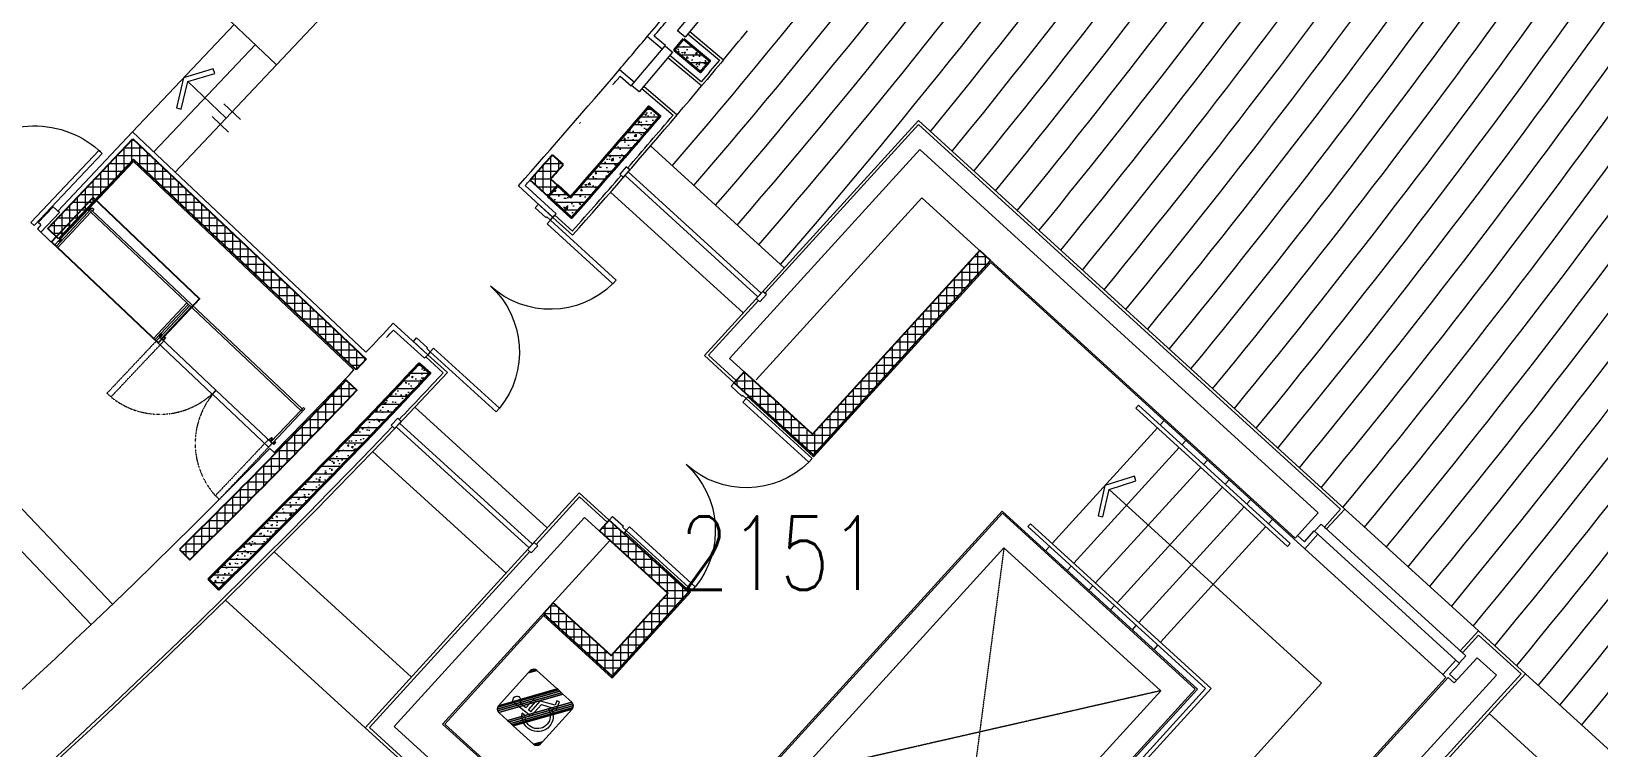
# Model space of a CAD drawing. Header units: inches. Extents: x 342932 to 557958, y 80625 to 242727.
# Drawn here: x 468383 to 484415, y 114164 to 121488 of the extents above; entities that cross this region are included whole.
import ezdxf
from ezdxf.enums import TextEntityAlignment as Align

# ---------------------------------------------------------------- set-up
doc = ezdxf.new("R2010")
doc.units = ezdxf.units.IN
doc.header["$MEASUREMENT"] = 0
doc.linetypes.add('First Floor$0$HIDDEN', pattern=[0.375, 0.25, -0.125])
for name, color, linetype, lineweight in [('0-Cubicles', 8, 'Continuous', 25), ('First Floor$0$A-G2-G-Building-Elements-Hidden', 251, 'First Floor$0$HIDDEN', 15), ('First Floor$0$A-G23-M-Stairs-Concrete', 251, 'Continuous', 15), ('First Floor$0$A-G23-M-Stairs-Railings', 251, 'Continuous', 15), ('First Floor$0$A-G24-M-Roof', 251, 'Continuous', 20), ('First Floor$0$A-G250-G-Walls-Low-Level', 251, 'Continuous', 15), ('First Floor$0$A-G250-G-Walls-Precast-Concrete', 251, 'Continuous', 35), ('First Floor$0$A-G250-M-Walls-Blockwork', 7, 'Continuous', 25), ('First Floor$0$A-G250-M-Walls-Concrete', 251, 'Continuous', 20), ('First Floor$0$A-G252-H-Internal-Walls', 251, 'Continuous', 9), ('First Floor$0$A-G262-H-Precast-Panel', 251, 'Continuous', 5), ('First Floor$0$A-G312-M-Wall-Cladding-Panel', 7, 'Continuous', 9), ('First Floor$0$A-G312-M-Wall-Finish-Plaster', 7, 'Continuous', 15), ('First Floor$0$A-G321-M-Window', 251, 'Continuous', 9), ('First Floor$0$A-G322-M-Door', 251, 'Continuous', 15), ('First Floor$0$A-G4-M-Furniture-Built-In', 251, 'Continuous', 9), ('First Floor$0$A-Z036-G-Stair-Symbology', 251, 'Continuous', 15), ('First Floor$0$A-Z420-M-People', 251, 'Continuous', 20), ('First Floor$0$Z-Z001-S-Room-Name-Identification-250', 7, 'Continuous', 15)]:
    doc.layers.add(name, color=color, linetype=linetype, lineweight=lineweight)
doc.styles.add('First Floor$0$Tag-RomanS', font='romans.shx', dxfattribs={"width": 0.8})
pattern_1 = [(90, (361382.11, 239676.52), (-79.375, 7e-15), []), (180, (361382.11, 239676.52), (-7e-15, -79.375), [])]
pattern_2 = [(50, (361382.11, 239676.52), (182.18467, -15.93909), [19.05, -209.55]), (355, (361382.11, 239676.52), (-35.24283, 191.05664), [15.24, -167.64]), (100.451, (361397.3, 239675.2), (146.9425, 175.11669), [16.19, -178.09]), (46.1842, (361382.11, 239727.32), (271.07904, -42.04233), [28.575, -314.325]), (96.6356, (361404.7, 239723.82), (237.40423, 247.42556), [24.285, -267.135]), (351.184, (361382.1, 239727.32), (237.4046, 247.4251), [22.86, -251.46]), (21, (361407.51, 239714.62), (151.61488, -102.26552), [19.05, -209.55]), (326, (361407.51, 239714.62), (61.80203, 184.18797), [15.24, -167.64]), (71.4514, (361420.15, 239706.1), (213.41649, 81.92286), [16.19, -178.09]), (37.5, (361382.114, 239676.52), (3.088603, 84.55504), [0, -165.608, 0, -170.18, 0, -168.275]), (7.5, (361382.11, 239676.52), (66.819663, 100.180575), [0, -97.028, 0, -161.798, 0, -64.135]), (327.5, (361325.47, 239676.52), (135.590595, -5.728744), [0, -63.5, 0, -198.12, 0, -262.89]), (317.5, (361300.07, 239676.52), (148.12918, 25.42649), [0, -82.55, 0, -131.572, 0, -186.69])]
pattern_3 = [(0, (361382.11, 239676.52), (2e-14, 79.375), [])]

# ---------------------------------------------------------------- blocks, each defined once
blk = doc.blocks.new('First Floor$0$Discapacitado')
for p, q in [((-3.8, -13.9), (-5.5, 8.9)), ((-0.7, -3.7), (-1.2, 5)), ((-8.2, -4.8), (-7.9, -4.6)), ((-7.6, -8.5), (-7.9, -4.6)), ((13.4, -13.9), (-3.8, -13.9)), ((11.5, -3.7), (-0.8, -3.7)), ((-0.4, -10.5), (-0.6, -7.1)), ((-0.5, -7.1), (11.5, -7.1)), ((-0.4, -10.5), (15.1, -10.5)), ((11.5, -7.1), (11.5, -3.7)), ((13.4, -13.9), (20.7, -29.4)), ((22.9, -25.5), (15.5, -10.5)), ((14.5, -23.3), (16.4, -27.4)), ((20.7, -29.4), (28.9, -26.4)), ((27.6, -23.4), (22.9, -25.5)), ((28.9, -26.4), (27.6, -23.4))]:
    blk.add_line(p, q)
at = {"extrusion": (0, 0, -1)}
for centre, major_axis, start_param, end_param in [((-1.2, 9.3), (-3.01, 3.01), 5.382734, 10.195891), ((1.3, -19.1), (-12.1, -12.1), 4.427363, 8.051366), ((1.3, -19.1), (-9.81, -9.81), 4.23541, 7.939481)]:
    blk.add_ellipse(centre, major_axis=major_axis, ratio=1, start_param=start_param, end_param=end_param, dxfattribs=at)
mesh = blk.add_polyface()
corners = [(-21.2, -41.5), (-23, -40.4), (-21, -41.5), (-23.8, -39.1), (-19.3, -41.9), (-23.8, -39.1), (-19.3, -41.9), (-24.1, -38.6), (-18.8, -41.9), (-24.5, -36.7), (-16.1, -41.9), (-24.5, -36.7), (-16.1, -41.9), (-24.5, -6.7), (32.3, -41.9), (-24.5, -6.7), (32.3, -41.9), (-24.5, -5.1), (34.2, -41.5), (-24.5, -2.9), (36, -40.4), (-24.5, -0.4), (37.1, -38.6), (-24.5, 1.7), (37.5, -36.7), (37.5, -36.7), (-24.5, 1.7), (37.5, -36.7), (37.5, -36.7), (-24.5, 14.9), (37.5, -23.5), (-24.5, 14.9), (37.5, -23.5), (-24.1, 16.8), (37.5, -21.4), (-23, 18.6), (37.5, -18.9), (-21.2, 19.7), (37.5, -16.7), (-19.3, 20.1), (37.5, -15.1), (-19.3, 20.1), (37.5, -15.1), (29.2, 20.1), (37.5, 14.9), (37.5, 14.9), (37.5, 14.9), (29.2, 20.1), (37.5, 14.9), (37.1, 16.8), (31.9, 20.1), (36.8, 17.3), (32.3, 20.1), (36.8, 17.3), (32.3, 20.1), (36, 18.6), (34.1, 19.7), (34.2, 19.7)]
mesh.append_faces([[corners[k] for k in face] for face in [(0, 0, 2, 1), (1, 2, 4, 3), (3, 4, 6, 5), (5, 6, 8, 7), (7, 8, 10, 9), (9, 10, 12, 11), (11, 12, 14, 13), (13, 14, 16, 15), (15, 16, 18, 17), (17, 18, 20, 19), (19, 20, 22, 21), (21, 22, 24, 23), (23, 25, 28, 26), (25, 24, 27, 27), (26, 28, 30, 29), (29, 30, 32, 31), (31, 32, 34, 33), (33, 34, 36, 35), (35, 36, 38, 37), (37, 38, 40, 39), (39, 40, 42, 41), (41, 42, 44, 43), (43, 45, 48, 47), (47, 46, 49, 50), (50, 49, 51, 52), (52, 51, 53, 54), (54, 53, 55, 56), (56, 55, 57, 57)]], dxfattribs={"vtx0": -1, "vtx2": -1})
blk = doc.blocks.new('First Floor$0$door-stair-tower-1900')
at = {"layer": 'First Floor$0$A-G322-M-Door'}
for points in [[(50, -150), (38, -150), (38, -200), (0, -200), (0, 0), (50, 0)], [(1850, -150), (1862, -150), (1862, -200), (1900, -200), (1900, 0), (1850, 0)]]:
    blk.add_lwpolyline(points, close=True, dxfattribs=at)
at = {"layer": 'First Floor$0$A-G322-M-Door', "elevation": 0}
for points in [[(38, -200), (38, -1111), (88, -1111), (88, -200)], [(1862, -200), (1862, -1111), (1812, -1111), (1812, -200)]]:
    blk.add_lwpolyline(points, close=True, dxfattribs=at)
at = {"layer": 'First Floor$0$A-G322-M-Door'}
for centre, start, end in [((38, -200), 273.1421, 0), ((1862, -200), 180, 266.8579)]:
    blk.add_arc(centre, 912, start, end, dxfattribs=at)
blk = doc.blocks.new('First Floor$0$A$C647553F4')
for p, q in [((2, 0), (0, 0)), ((2, -21), (2, 0)), ((2, -21), (0, -21)), ((17, -8), (2, -8)), ((17, -13), (2, -13)), ((5, -36), (30, -36)), ((5, -39), (5, -36)), ((10, -13), (8, -36)), ((11, -3), (11, -8)), ((11, -3), (24, -3)), ((13, -5), (21, -5)), ((13, -8), (13, -5)), ((13, -15), (13, -13)), ((21, -15), (13, -15)), ((21, -5), (21, -15)), ((24, -3), (27, -36)), ((30, -39), (30, -36))]:
    blk.add_line(p, q)
at = {"elevation": 0}
blk.add_lwpolyline([(5, -36), (30, -36), (30, -39), (5, -39)], close=True, dxfattribs=at)
blk.add_circle((17, -10), 2.46)
blk = doc.blocks.new('First Floor$0$pivot door-1600')
at = {"layer": 'First Floor$0$A-G322-M-Door'}
for p, q in [((-232, -393), (-232, -118)), ((-182, -118), (-232, -118)), ((-182, -171), (-182, -118)), ((-140, -118), (-95, -118)), ((-140, -118), (-140, -534)), ((-95, -118), (-95, -534)), ((1271, -118), (1226, -118)), ((1226, -118), (1226, -1134)), ((1271, -118), (1271, -1134)), ((1318, -118), (1368, -118)), ((1318, -171), (1318, -118)), ((1368, -393), (1368, -118)), ((-182, -171), (-145, -171)), ((1318, -171), (1281, -171)), ((-145, -393), (-232, -393)), ((1281, -393), (1368, -393)), ((-95, -534), (-140, -534)), ((1226, -1134), (1271, -1134))]:
    blk.add_line(p, q, dxfattribs=at)
at = {"layer": 'First Floor$0$A-G322-M-Door', "ltscale": 2}
for p, q in [((-145, -171), (-145, -393)), ((1281, -171), (1281, -393))]:
    blk.add_line(p, q, dxfattribs=at)
at = {"layer": 'First Floor$0$A-G322-M-Door'}
for centre, radius, start, end in [((-120, -146), 388, 273.695, 0), ((1256, -146), 988, 180, 270.8702)]:
    blk.add_arc(centre, radius, start, end, dxfattribs=at)
blk = doc.blocks.new('First Floor$0$tag-roomname')
at = {"lineweight": 18, "ltscale": 0.01, "style": 'First Floor$0$Tag-RomanS', "width": 0.8}
blk.add_attdef('ROOM_NO_2', text='', height=3, dxfattribs=at).set_placement((0, 1.612), align=Align.MIDDLE_CENTER)
at = {"linetype": 'ByBlock', "lineweight": 15, "ltscale": 0.01, "style": 'First Floor$0$Tag-RomanS', "width": 0.8, "flags": 1}
for tag, p in [('ROOM_NAME_1', (0, -2.288)), ('ROOM_NAME_2', (0, -5.744))]:
    blk.add_attdef(tag, text='', height=2.5, dxfattribs=at).set_placement(p, align=Align.MIDDLE_CENTER)

msp = doc.modelspace()

# ---------------------------------------------------------------- hatches: boundary and pattern name
at = {"layer": 'First Floor$0$A-G252-H-Internal-Walls'}
h = msp.add_hatch(dxfattribs=at)
h.set_pattern_fill('ANSI37', color=256, scale=25, angle=45, style=0)
h.set_pattern_definition(pattern_1)
h.paths.add_polyline_path([(469420.8, 120390.9), (468551.8, 119471.3), (468660.8, 119368.3), (469426.8, 120178.9), (471704.3, 118027.1), (471807.4, 118136.1)])
h = msp.add_hatch(dxfattribs=at)
h.set_pattern_fill('ANSI37', color=256, scale=25, angle=45, style=0)
h.set_pattern_definition(pattern_1)
h.paths.add_polyline_path([(473484.3, 119968.1), (473669.1, 119799.8), (473768.4, 119912.3), (473694.5, 119979.5, 0.0006589), (473824, 120126.8), (473710.6, 120224.9, -0.0011526)])
h = msp.add_hatch(dxfattribs=at)
h.set_pattern_fill('ANSI37', color=256, scale=25, angle=45, style=0)
h.set_pattern_definition(pattern_1)
edge = h.paths.add_edge_path()
edge.add_line((475674.6, 118006.4), (475573.6, 117895.6))
edge.add_line((475573.6, 117895.6), (476383.8, 117157.6))
edge.add_line((476383.8, 117157.6), (478195.4, 119145.9))
edge.add_line((478195.4, 119145.9), (478084.6, 119246.9))
edge.add_line((478084.6, 119246.9), (476373.9, 117369.5))
edge.add_line((476373.9, 117369.5), (475674.7, 118006.5))
h = msp.add_hatch(dxfattribs=at)
h.set_pattern_fill('ANSI37', color=256, scale=25, angle=45, style=0)
h.set_pattern_definition(pattern_1)
h.paths.add_polyline_path([(471711.5, 117817.8), (471602.6, 117920.9, -0.0082688), (469897.1, 116190.6), (470002.2, 116083.6, 0.00785)])
h = msp.add_hatch(dxfattribs=at)
h.set_pattern_fill('ANSI37', color=256, scale=25, angle=45, style=0)
h.set_pattern_definition(pattern_1)
h.paths.add_polyline_path([(474294.1, 116491.1), (474193.1, 116380.2), (474892.2, 115743.3), (474312.9, 115107.5), (473721.6, 115646.3), (473620.6, 115535.4), (474322.8, 114895.6), (475104.1, 115753.1)])
at = {"layer": 'First Floor$0$A-G262-H-Precast-Panel'}
h = msp.add_hatch(dxfattribs=at)
h.set_pattern_fill('AR-CONC', color=256, style=0)
h.set_pattern_definition(pattern_2)
h.paths.add_polyline_path([(475054, 121410.2), (474957.7, 121295.1), (475226.1, 121070.5, 0.000501), (475322.4, 121185.5)])
h = msp.add_hatch(dxfattribs=at)
h.set_pattern_fill('ANSI31', color=256, scale=25, angle=315, style=0)
h.set_pattern_definition(pattern_3)
h.paths.add_polyline_path([(475054, 121410.2), (474957.7, 121295.1), (475226.1, 121070.5, 0.000501), (475322.4, 121185.5)])
h = msp.add_hatch(dxfattribs=at)
h.set_pattern_fill('AR-CONC', color=256, style=0)
h.set_pattern_definition(pattern_2)
edge = h.paths.add_edge_path()
edge.add_arc((417882.1, 169176.5), 74675, 318.601316, 319.540363)
edge.add_line((474699.6, 120719), (474813.6, 120621.6))
edge.add_arc((417882.1, 169176.5), 74825, 318.484559, 319.540286, ccw=False)
edge.add_line((473909.4, 119580.9), (473669.1, 119799.8))
edge.add_line((473669.1, 119799.8), (473768.4, 119912.3))
edge.add_line((473768.4, 119912.3), (473897.8, 119794.4))
h = msp.add_hatch(dxfattribs=at)
h.set_pattern_fill('ANSI31', color=256, scale=25, angle=315, style=0)
h.set_pattern_definition(pattern_3)
edge = h.paths.add_edge_path()
edge.add_arc((417882.1, 169176.5), 74675, 318.601316, 319.540363)
edge.add_line((474699.6, 120719), (474813.6, 120621.6))
edge.add_arc((417882.1, 169176.5), 74825, 318.484559, 319.540286, ccw=False)
edge.add_line((473909.4, 119580.9), (473669.1, 119799.8))
edge.add_line((473669.1, 119799.8), (473768.4, 119912.3))
edge.add_line((473768.4, 119912.3), (473897.8, 119794.4))
h = msp.add_hatch(dxfattribs=at)
h.set_pattern_fill('AR-CONC', color=256, style=0)
h.set_pattern_definition(pattern_2)
edge = h.paths.add_edge_path()
edge.add_arc((417882.1, 169176.5), 74675, 314.470235, 316.836527)
edge.add_line((472350.4, 118092.7), (472461.4, 117991.7))
edge.add_arc((417882.1, 169176.5), 74825, 314.470235, 316.838245, ccw=False)
edge.add_line((470299.9, 115780.3), (470194.8, 115887.4))
h = msp.add_hatch(dxfattribs=at)
h.set_pattern_fill('ANSI31', color=256, scale=25, angle=315, style=0)
h.set_pattern_definition(pattern_3)
edge = h.paths.add_edge_path()
edge.add_arc((417882.1, 169176.5), 74675, 314.470235, 316.836527)
edge.add_line((472350.4, 118092.7), (472461.4, 117991.7))
edge.add_arc((417882.1, 169176.5), 74825, 314.470235, 316.838245, ccw=False)
edge.add_line((470299.9, 115780.3), (470194.8, 115887.4))

# ---------------------------------------------------------------- linework, layer by layer
at = {"layer": '0-Cubicles', "color": 250, "elevation": 0}
msp.add_lwpolyline([(470106.4, 118757.1), (469681, 118302), (468587.5, 119335.3), (469015.1, 119787.9), (470102.5, 118753)], dxfattribs=at)
at = {"layer": 'First Floor$0$A-G2-G-Building-Elements-Hidden'}
for p, q in [((478332, 116207.5), (477834.7, 112439.7)), ((479936.1, 114746), (476230.7, 113901.2))]:
    msp.add_line(p, q, dxfattribs=at)
at = {"layer": 'First Floor$0$A-G23-M-Stairs-Concrete'}
for p, q in [((469418.8, 120461.6, 0), (470455.8, 121559.2, 0)), ((469636.9, 120255.5, 0), (470673.9, 121353.1, 0)), ((469854.9, 120049.5, 0), (470891.9, 121147.1, 0)), ((466871.7, 118090.1, 0), (469211.2, 115629.7, 0)), ((478825.5, 116251.7, 0), (479903.1, 117434.3, 0)), ((479930.1, 117463.9, 0), (479970.5, 117508.3, 0)), ((479047.2, 116049.6, 0), (480124.9, 117232.3, 0)), ((480151.8, 117261.9, 0), (480192.2, 117306.2, 0)), ((480373.6, 117059.8, 0), (480414, 117104.2, 0)), ((479269, 115847.6, 0), (480346.6, 117030.2, 0)), ((480595.3, 116857.7, 0), (480635.7, 116902.1, 0)), ((467757.3, 116723.4, 0), (468994.2, 115422.6, 0)), ((479490.8, 115645.5, 0), (480568.4, 116828.2, 0)), ((479712.5, 115443.4, 0), (480790.1, 116626.1, 0)), ((480817.1, 116655.7, 0), (480857.5, 116700, 0)), ((479934.3, 115241.4, 0), (481011.9, 116424.1, 0)), ((481038.8, 116453.6, 0), (481079.2, 116498, 0)), ((478825.5, 116251.7, 0), (478865.9, 116296, 0)), ((478758.1, 116177.7, 0), (478798.6, 116222.1, 0)), ((478979.9, 115975.7, 0), (479020.3, 116020, 0)), ((479201.6, 115773.6, 0), (479242.1, 115818, 0)), ((479423.4, 115571.6, 0), (479463.8, 115615.9, 0)), ((479645.2, 115369.5, 0), (479685.6, 115413.9, 0)), ((479866.9, 115167.5, 0), (479907.3, 115211.8, 0))]:
    msp.add_line(p, q, dxfattribs=at)
at = {"layer": 'First Floor$0$A-G23-M-Stairs-Railings'}
for p, q in [((479708.3, 117666, 0), (479681.4, 117636.4, 0)), ((479681.4, 117636.4, 0), (481233.6, 116222, 0)), ((481260.6, 116251.6, 0), (479708.3, 117666, 0)), ((478603.7, 116453.7), (478576.8, 116424.1)), ((478576.8, 116424.1), (480395.2, 114767.3, 0)), ((478603.7, 116453.7), (480451.7, 114769.9, 0)), ((481233.6, 116222, 0), (481260.6, 116251.6, 0)), ((480395.2, 114767.3, 0), (478892.9, 113118.6, 0)), ((480451.7, 114769.9, 0), (478943.2, 113114.4, 0))]:
    msp.add_line(p, q, dxfattribs=at)
at = {"layer": 'First Floor$0$A-G24-M-Roof'}
for p, q in [((472270.4, 114885.1), (470865.8, 116164.9)), ((471799, 114367.7), (470367.8, 115671.8))]:
    msp.add_line(p, q, dxfattribs=at)
for radius, start, end in [(75250, 319.307943, 328.46348), (75550, 319.301403, 328.471195), (75850, 319.294914, 328.478848), (76150, 319.288476, 328.486441), (76450, 319.282089, 328.493974), (76750, 319.275752, 328.501448), (77050, 320.786251, 328.508864), (77350, 320.77412, 328.516223), (77650, 320.762082, 328.523524), (77950, 320.750137, 328.53077), (78250, 320.738284, 328.53796), (78550, 320.726521, 328.545095), (78850, 320.714849, 328.552175), (79150, 320.703264, 328.559202), (79450, 320.691768, 328.566176), (79750, 320.680358, 328.573097), (80050, 320.669034, 328.579966), (80350, 320.657794, 328.586784), (80650, 320.646638, 328.593552), (80950, 320.635565, 328.600269), (81250, 320.624573, 328.606936), (81550, 320.613663, 328.613555), (81850, 320.602833, 328.620125), (82150, 320.592082, 328.626646), (82450, 320.581409, 328.633121), (82750, 320.570814, 328.639548), (83050, 320.560295, 328.645929), (83350, 320.549852, 328.652264), (83650, 320.539484, 328.658554), (83950, 320.529191, 328.664798), (84250, 320.518971, 328.670998), (84550, 320.508823, 328.677154), (84850, 320.498747, 328.683267), (85150, 320.488743, 328.689336), (85450, 320.478809, 328.695363), (85750, 320.468944, 328.701348), (86050, 320.459148, 328.70729)]:
    msp.add_arc((417882.1, 169176.5), radius, start, end, dxfattribs=at)
at = {"layer": 'First Floor$0$A-G250-G-Walls-Low-Level'}
for p, q in [((474716.7, 120316.2), (476083.9, 119070.4)), ((474307.1, 119843.8), (475662.9, 118608.4)), ((472305.5, 117644, 0), (473659.8, 116410, 0)), ((471873.8, 117191.9, 0), (473238.9, 115948, 0)), ((481817.6, 116603.1), (483185.1, 115357.1)), ((481408.2, 116198.3), (482820, 114911.9)), ((483665.5, 114919.3), (491278.5, 107982.7, 0)), ((483295.1, 114512.8), (491331.6, 107190.2, 0))]:
    msp.add_line(p, q, dxfattribs=at)
for centre, radius, start, end in [((417882.1, 169176.5), 74200.1, 319.613952, 319.951914), ((417882.1, 169176.5), 74950, 320.197148, 320.492221), ((417882, 169176.6, 0), 74950.1, 319.63578, 319.93022)]:
    msp.add_arc(centre, radius, start, end, dxfattribs=at)
at = {"layer": 'First Floor$0$A-G250-G-Walls-Precast-Concrete'}
msp.add_line((474957.7, 121295.1, 0), (475054, 121410.2, 0), dxfattribs=at)
at = {"layer": 'First Floor$0$A-G250-G-Walls-Precast-Concrete', "elevation": 0}
msp.add_lwpolyline([(475054, 121410.2), (475322.4, 121185.5, -0.000501), (475226.1, 121070.5), (474957.7, 121295.1)], format="xyb", dxfattribs=at)
msp.add_lwpolyline([(473897.8, 119794.4, 0.0040974), (474699.6, 120719), (474813.6, 120621.6, -0.0046065), (473909.4, 119580.9), (473669.1, 119799.8), (473768.4, 119912.3)], format="xyb", close=True, dxfattribs=at)
at = {"layer": 'First Floor$0$A-G250-G-Walls-Precast-Concrete'}
msp.add_lwpolyline([(470194.8, 115887.4, 0.0103253), (472350.4, 118092.7), (472461.4, 117991.7, -0.0103328), (470299.9, 115780.3)], format="xyb", close=True, dxfattribs=at)
at = {"layer": 'First Floor$0$A-G250-M-Walls-Blockwork'}
for p, q in [((468551.8, 119471.3, 0), (469420.8, 120390.9, 0)), ((469420.8, 120390.9, 0), (471807.4, 118136.1, 0)), ((469426.8, 120178.9, 0), (468660.8, 119368.3, 0)), ((471704.3, 118027.1, 0), (469426.8, 120178.9, 0)), ((473710.6, 120224.9), (473824, 120126.8)), ((473669.1, 119799.8, 0), (473484.3, 119968.1)), ((473694.5, 119979.5), (473768.4, 119912.3, 0)), ((473768.4, 119912.3, 0), (473669.1, 119799.8, 0)), ((468660.8, 119368.3, 0), (468551.8, 119471.3, 0)), ((471807.4, 118136.1, 0), (471704.3, 118027.1, 0))]:
    msp.add_line(p, q, dxfattribs=at)
at = {"layer": 'First Floor$0$A-G250-M-Walls-Blockwork', "elevation": 0}
msp.add_lwpolyline([(475674.6, 118006.4), (475573.6, 117895.6), (476383.8, 117157.6), (478195.4, 119145.9), (478084.6, 119246.9), (476373.9, 117369.5), (475674.7, 118006.5)], dxfattribs=at)
at = {"layer": 'First Floor$0$A-G250-M-Walls-Blockwork'}
msp.add_lwpolyline([(469897.1, 116190.6), (470002.2, 116083.6, 0.00785), (471711.5, 117817.8), (471602.6, 117920.9, -0.0082688)], format="xyb", close=True, dxfattribs=at)
msp.add_lwpolyline([(474294.1, 116491.1), (474193.1, 116380.2), (474892.2, 115743.3), (474312.9, 115107.5), (473721.6, 115646.3), (473620.6, 115535.4), (474322.8, 114895.6), (475104.1, 115753.1)], close=True, dxfattribs=at)
for radius, start, end in [(74250.1, 318.490877, 318.755028), (74400.1, 318.604767, 318.755767)]:
    msp.add_arc((417882.1, 169176.5), radius, start, end, dxfattribs=at)
at = {"layer": 'First Floor$0$A-G250-M-Walls-Concrete'}
for p, q in [((475523.5, 118144.2, 0), (477470.2, 120280.1, 0)), ((477470.2, 120280.1, 0), (481546.8, 116565.7)), ((477493.2, 119785.7, 0), (475796.4, 117923.9, 0)), ((481311.1, 116307), (477493.2, 119785.7, 0)), ((475523.5, 118144.2, 0), (475782.6, 117908.1, 0)), ((481311.1, 116307), (481546.8, 116565.7)), ((472095.6, 114381.5), (474042.1, 116517.6, 0)), ((474042.1, 116517.6, 0), (474300.9, 116281.9, 0)), ((474300.9, 116281.9, 0), (472590.1, 114404.5)), ((482937.3, 114825.3), (483173, 115084)), ((483173, 115084), (483368.9, 114905.5)), ((479395.8, 111064.7), (482874.4, 114882.6)), ((483368.9, 114905.5), (479654.5, 110829)), ((482874.4, 114882.6), (482937.3, 114825.3)), ((472845.9, 113697.9), (472095.6, 114381.5)), ((472590.1, 114404.5), (473081.6, 113956.6))]:
    msp.add_line(p, q, dxfattribs=at)
for points in [[(475877.5, 113884.8), (478315.6, 116560.7), (480289.2, 114762.4), (477851.1, 112086.6)], [(476230.7, 113901.2), (478332, 116207.5), (479936.1, 114746), (477834.7, 112439.7)]]:
    msp.add_lwpolyline(points, close=True, dxfattribs=at)
at = {"layer": 'First Floor$0$A-G312-M-Wall-Cladding-Panel'}
for p, q in [((474647.7, 120927.7, 0), (474628.3, 120904.8, 0)), ((474628.3, 120904.8, 0), (474947.5, 120632.2, 0)), ((474647.7, 120927.7, 0), (474989.7, 120635.6, 0)), ((473717.8, 119586.5), (473738.2, 119608.9)), ((473916.6, 119445.8, 0), (473738.2, 119608.9)), ((473918.8, 119403.1, 0), (473717.8, 119586.5)), ((472418, 118159.8, 0), (472438.2, 118182)), ((472639.3, 117998.8, 0), (472438.2, 118182, 0)), ((472596.6, 117997.1, 0), (472418, 118159.8, 0))]:
    msp.add_line(p, q, dxfattribs=at)
at = {"layer": 'First Floor$0$A-G312-M-Wall-Cladding-Panel', "elevation": 0}
for points in [[(475118.2, 121486.8), (475463.1, 121198.1, -0.0011674), (475238.4, 120929.7), (474893.6, 121218.4)], [(475098.9, 121463.8), (475420.9, 121194.3, -0.0009677), (475234.7, 120971.9), (474912.9, 121241.4)]]:
    msp.add_lwpolyline(points, format="xyb", dxfattribs=at)
for points in [[(475886.7, 118809.5), (477458.4, 120534.4), (481775.2, 116601.1), (481610.2, 116420), (481632.4, 116399.8), (481817.6, 116603.1), (477456.5, 120576.8), (475267.5, 118174.5), (475573.6, 117895.6), (475593.8, 117917.8)], [(475593.8, 117917.8), (475309.9, 118176.4), (475819.4, 118735.6)], [(472996.9, 113648.3), (473019, 113628.1), (472833.8, 113424.8), (471799, 114367.7), (473988, 116769.9), (473988, 116769.9), (474294.1, 116491.1), (474273.9, 116468.9), (473989.9, 116727.6), (473547.8, 116242.4)], [(473480.5, 116168.5), (471841.3, 114369.7), (472831.8, 113467.2), (472996.9, 113648.3)]]:
    msp.add_lwpolyline(points, dxfattribs=at)
at = {"layer": 'First Floor$0$A-G312-M-Wall-Cladding-Panel'}
for points in [[(456659, 105037.2, 0.0689589), (472639.3, 117998.8, 0.0689589)], [(472145.6, 117519.1, 0.0021929), (472596.6, 117997.1)], [(456669, 105078.3, 0.066219), (472076.6, 117446.8, 0.0658839)]]:
    msp.add_lwpolyline(points, format="xyb", dxfattribs=at)
for points in [[(481632.4, 116399.8), (481817.6, 116603.1)], [(479488.6, 110743.4), (479508.8, 110765.6), (479689.9, 110600.6), (483623.2, 114917.4), (483187.1, 115314.7), (483022, 115133.6), (482999.9, 115153.8), (483185.1, 115357.1), (483665.5, 114919.3), (479691.8, 110558.2), (479488.6, 110743.4)], [(482999.9, 115153.8), (483185.1, 115357.1)]]:
    msp.add_lwpolyline(points, dxfattribs=at)
for radius, start, end in [(74950, 318.387621, 319.635779), (74920, 319.066627, 319.61289), (74920, 318.410857, 318.990151)]:
    msp.add_arc((417882.1, 169176.5, 0), radius, start, end, dxfattribs=at)
at = {"layer": 'First Floor$0$A-G312-M-Wall-Finish-Plaster'}
for p, q in [((474836.4, 121305.5, 0), (474682.6, 121433.9)), ((474868.5, 121343.8, 0), (474753.2, 121440.3)), ((474865.7, 121340.2, 0), (474868.5, 121343.8, 0)), ((474400, 121099.7), (474552.4, 120969.6)), ((474333.4, 120942.3), (474332.3, 120943.2)), ((474405.6, 121029.2), (474520.1, 120931.4)), ((474552.4, 120969.6), (474520.1, 120931.4)), ((468652.9, 119651, 0), (469418.8, 120461.6, 0)), ((469418.8, 120461.6, 0), (471805.4, 118206.7, 0)), ((469427.4, 120157.6, 0), (468620.2, 119303.5, 0)), ((471682.9, 118026.7), (469427.4, 120157.6, 0)), ((473717.8, 119586.5), (473364.5, 119908.3)), ((473368.7, 119904.5), (473368.7, 119904.5)), ((473751.4, 119623.5), (473434.7, 119912.1)), ((468480.2, 119435.8, 0), (468669.1, 119635.7, 0)), ((468669.1, 119635.7, 0), (468652.9, 119651, 0)), ((473717.8, 119586.5), (473751.4, 119623.5)), ((468620.2, 119303.5, 0), (468480.2, 119435.8, 0)), ((476384.8, 117136.4, 0), (478196.4, 119124.7, 0)), ((478196.4, 119124.7, 0), (481408.2, 116198.3, 0)), ((472084.9, 118503.9, 0), (472438.2, 118182, 0)), ((472404.5, 118145, 0), (472087.6, 118433.7, 0)), ((472438.2, 118182, 0), (472404.5, 118145, 0)), ((475711.3, 117749.5, 0), (475721.6, 117760.8)), ((475711.3, 117749.5, 0), (476384.8, 117136.4, 0)), ((470823.4, 117223.1), (470866.2, 117181.1)), ((475856.3, 113883.8, 0), (478314.6, 116581.8)), ((478314.6, 116581.8), (480310.4, 114763.4, 0)), ((474452.1, 116367.4), (474442, 116356.3)), ((474452.1, 116367.4), (475125.3, 115754.1)), ((481404.9, 116268.9), (481334.7, 116332.9, 0)), ((481404.9, 116268.9), (481505.9, 116379.8)), ((481408.2, 116198.3), (481542.9, 116346.1)), ((481509.6, 116376.4), (481505.9, 116379.8)), ((475125.3, 115754.1), (474323.7, 114874.4, 0)), ((473621.6, 115514.2), (472611.3, 114405.5)), ((474323.7, 114874.4), (473621.6, 115514.2)), ((482820, 114911.9), (482954.7, 115059.7)), ((482890.6, 114915.2), (482991.7, 115026)), ((482988, 115029.4), (482991.7, 115026)), ((482853.3, 114881.6, 0), (479287, 110967.6, 0)), ((482820, 114911.9, 0), (482853.3, 114881.6, 0)), ((482890.6, 114915.2), (482960.8, 114851.2, 0)), ((480310.4, 114763.4, 0), (477852.1, 112065.4, 0)), ((480310.4, 114763.4, 0), (477852.1, 112065.4, 0)), ((472611.3, 114405.5), (473198.9, 113870))]:
    msp.add_line(p, q, dxfattribs=at)
msp.add_lwpolyline([(473991.2, 120546.9), (474000.7, 120557.8)], dxfattribs=at)
for centre, radius, start, end in [((417882.1, 169176.5), 74200.1, 319.951914, 320.17595), ((417882.1, 169176.5), 74250.1, 319.990717, 320.137291), ((417882.1, 169176.5), 74200.1, 318.395035, 319.613952), ((417882.1, 169176.5), 74250.1, 319.488102, 319.575282), ((417882.1, 169176.5), 74250.1, 318.43313, 318.490877), ((409156.2, 177403.3, 0), 86192.5, 316.623118, 316.894278), ((409156.2, 177403.3, 0), 86242.5, 316.791127, 316.861504), ((417882.1, 169176.5), 74235, 315.539572, 316.446934), ((417882.1, 169176.5), 74175, 301.751044, 315.539572)]:
    msp.add_arc(centre, radius, start, end, dxfattribs=at)
at = {"layer": 'First Floor$0$A-G321-M-Window'}
for p, q in [((475814, 118774.2), (474455.5, 120013.9)), ((474488.2, 120051.8), (475847.7, 118811.2)), ((472115.5, 117444.2), (473475.1, 116207.2)), ((473508.8, 116244.1), (472150.1, 117480.4))]:
    msp.add_line(p, q, dxfattribs=at)
for points in [[(475070.3, 121428.7), (474993.3, 121492.5), (475332.2, 121901.4), (475409.2, 121837.6), (475070.1, 121428.9)], [(474599.2, 120870.1), (474522.8, 120934.6), (474865.7, 121340.2), (474942.1, 121275.6), (474599, 120870.2)], [(481509.6, 116376.4), (481577, 116450.3), (483055.3, 115103.3), (482988, 115029.4), (481509.6, 116376.4)]]:
    msp.add_lwpolyline(points, dxfattribs=at)
at = {"layer": 'First Floor$0$A-G321-M-Window', "elevation": 0}
for points in [[(474504.7, 120070.7), (474467, 120103.5), (474401.4, 120028), (474439.2, 119995.2)], [(475901.5, 118796), (475864.5, 118829.7), (475797.2, 118755.8), (475834.1, 118722.1)], [(473495.2, 116155), (473458.3, 116188.7), (473525.6, 116262.6), (473562.6, 116228.9)]]:
    msp.add_lwpolyline(points, close=True, dxfattribs=at)
at = {"layer": 'First Floor$0$A-G321-M-Window'}
msp.add_lwpolyline([(472098.3, 117426), (472062.1, 117460.6), (472131.2, 117532.9), (472167.3, 117498.3)], close=True, dxfattribs=at)
at = {"layer": 'First Floor$0$A-G4-M-Furniture-Built-In'}
for p, q in [((463501.7, 128129.3, 0), (470891.9, 121147.1, 0)), ((470891.9, 121147.1, 0), (471922.1, 122237.5, 0)), ((469005.7, 119682.2, 0), (468634.8, 119289.8, 0)), ((468992.7, 119639.4, 0), (468649.3, 119276, 0)), ((469002.8, 119657.4, 0), (468989.1, 119642.9, 0)), ((468989.1, 119642.9, 0), (471141.5, 117609.4, 0)), ((469002.8, 119657.4, 0), (471155.2, 117623.9, 0)), ((469005.7, 119682.2, 0), (469020.2, 119668.5, 0)), ((469020.2, 119668.5, 0), (469006.5, 119654, 0)), ((468649.3, 119276, 0), (468634.8, 119289.8, 0)), ((469631.3, 118348.5), (468649.3, 119276, 0)), ((469631.3, 118348.5), (469974.5, 118711.8)), ((469645.8, 118334.8), (469989.1, 118698.1)), ((469699.6, 118362.6), (470003.6, 118684.4)), ((469714.1, 118348.8), (470018.2, 118670.6)), ((469645.8, 118334.8), (469631.3, 118348.5)), ((469714.1, 118348.8), (469699.6, 118362.6)), ((470833.7, 117290.9), (471137.8, 117612.8)), ((470848.3, 117277.2), (471179.8, 117628.1)), ((471141.5, 117609.4, 0), (471155.2, 117623.9)), ((471151.6, 117627.3), (471165.3, 117641.9)), ((471165.3, 117641.9), (471179.8, 117628.1, 0)), ((470833.7, 117290.9), (470848.3, 117277.2))]:
    msp.add_line(p, q, dxfattribs=at)
at = {"layer": 'First Floor$0$A-G4-M-Furniture-Built-In', "extrusion": (6.19712e-16, -8.23781e-16, -1)}
for p, q in [((468995.4, 119671.3, 0), (468960.2, 119663.3, 0)), ((468980.8, 119685.1, 0), (468974.8, 119649.5, 0)), ((468694.6, 119353.1, 0), (468659.5, 119345, 0)), ((468680.1, 119366.8, 0), (468674, 119331.3, 0)), ((469720.2, 118384.4), (469685, 118376.3)), ((469705.6, 118398.1), (469699.6, 118362.6)), ((470884.2, 117284.5), (470848.3, 117277.2)), ((470868.9, 117299), (470863.6, 117262.7))]:
    msp.add_line(p, q, dxfattribs=at)
at = {"layer": 'First Floor$0$A-G4-M-Furniture-Built-In', "extrusion": (6.19712e-16, -8.23781e-16, -1), "elevation": 0}
for points in [[(-468974.8, 119649.5), (-468960.2, 119663.3), (-468980.8, 119685.1), (-468995.4, 119671.3)], [(-468674, 119331.3), (-468659.5, 119345), (-468680.1, 119366.8), (-468694.6, 119353.1)], [(-469699.6, 118362.6), (-469685, 118376.3), (-469705.6, 118398.1), (-469720.2, 118384.4)], [(-470863.6, 117262.7), (-470848.3, 117277.2), (-470868.9, 117299), (-470884.2, 117284.5)]]:
    msp.add_lwpolyline(points, close=True, dxfattribs=at)
at = {"layer": 'First Floor$0$A-G4-M-Furniture-Built-In', "linetype": 'First Floor$0$HIDDEN', "ltscale": 0.25}
for points in [[(469738.3, 118323.3), (469197, 117750.3), (469156.9, 117788.2), (469698.2, 118361.1)], [(470265.6, 116740.6), (470806.9, 117313.6), (470846.9, 117275.7), (470305.6, 116702.8)]]:
    msp.add_lwpolyline(points, close=True, dxfattribs=at)
at = {"layer": 'First Floor$0$A-G4-M-Furniture-Built-In'}
for points in [[(469698.2, 118361.1), (470271.1, 117819.8), (470233.3, 117779.8), (469660.4, 118321.1)], [(470274, 117817), (470846.9, 117275.7), (470809.1, 117235.7), (470236.1, 117777)]]:
    msp.add_lwpolyline(points, close=True, dxfattribs=at)
at = {"layer": 'First Floor$0$A-G4-M-Furniture-Built-In', "linetype": 'First Floor$0$HIDDEN', "ltscale": 0.25}
for centre, start, end in [((469696.6, 118365), 230.89203, 312.51223), ((470850.9, 117274.4), 140.74114, 222.36139)]:
    msp.add_arc(centre, 792.1, start, end, dxfattribs=at)
at = {"layer": 'First Floor$0$A-Z036-G-Stair-Symbology'}
for p, q in [((469982.5, 120974.3, 0), (470376.8, 120601.7, 0)), ((470521.9, 120585.7, 0), (470352.5, 120745.7, 0)), ((470401, 120457.8, 0), (470231.7, 120617.8, 0)), ((481581.8, 114822.5, 0), (479406.9, 116804.2, 0)), ((480084.9, 113179.6), (481581.8, 114822.5, 0))]:
    msp.add_line(p, q, dxfattribs=at)
at = {"layer": 'First Floor$0$A-Z036-G-Stair-Symbology', "elevation": 0}
for points in [[(469866, 120705.9), (469914.6, 120694.1), (469982.5, 120974.3), (470258.4, 121057.9), (470243.9, 121105.8), (469940.7, 121013.8), (469866, 120705.9)], [(479295.2, 116533.8), (479344, 116522.9), (479406.9, 116804.2), (479681.2, 116892.9), (479665.8, 116940.5), (479364.3, 116843), (479295.2, 116533.8)]]:
    msp.add_lwpolyline(points, dxfattribs=at)

# ---------------------------------------------------------------- block references
at = {"layer": 'First Floor$0$A-G322-M-Door', "xscale": -1}
for name, p, rotation in [('First Floor$0$pivot door-1600', (467404.9, 120289.6, 0), 136.620001693861), ('First Floor$0$door-stair-tower-1900', (473569.8, 119721.3), 47.66579837895913), ('First Floor$0$door-stair-tower-1900', (475573.6, 117895.6), 47.66565088656125)]:
    msp.add_blockref(name, p, dxfattribs=dict(at, rotation=rotation))
at = {"layer": 'First Floor$0$A-G4-M-Furniture-Built-In', "extrusion": (7.07937e-16, 7.49322e-16, -1), "xscale": -1, "rotation": 43.37330151070405}
msp.add_blockref('First Floor$0$A$C647553F4', (-469739.7, 118375.9), dxfattribs=at)
at = {"layer": 'First Floor$0$A-G4-M-Furniture-Built-In', "extrusion": (7.07937e-16, 7.49322e-16, -1), "rotation": 43.37330150949195}
msp.add_blockref('First Floor$0$A$C647553F4', (-470859.3, 117318), dxfattribs=at)
at = {"layer": 'First Floor$0$A-Z420-M-People', "xscale": 9.374999994167705, "yscale": 9.375000023283064, "zscale": 9.374999994167705, "rotation": 47.66156885051301}
msp.add_blockref('First Floor$0$Discapacitado', (473421.1, 114599.7, 0), dxfattribs=at)
at = {"layer": 'First Floor$0$Z-Z001-S-Room-Name-Identification-250'}
ref = msp.add_blockref('First Floor$0$tag-roomname', (476036.6, 115749.5, 0), dxfattribs=dict(at, xscale=250, yscale=250, zscale=250))
ref.add_attrib('ROOM_NO_2', '2151', dxfattribs={"layer": '0', "lineweight": 18, "ltscale": 0.01, "height": 750, "style": 'First Floor$0$Tag-RomanS', "width": 0.8}).set_placement((476036.6, 116152.5, 0), align=Align.MIDDLE_CENTER)

doc.saveas('drawing.dxf')
